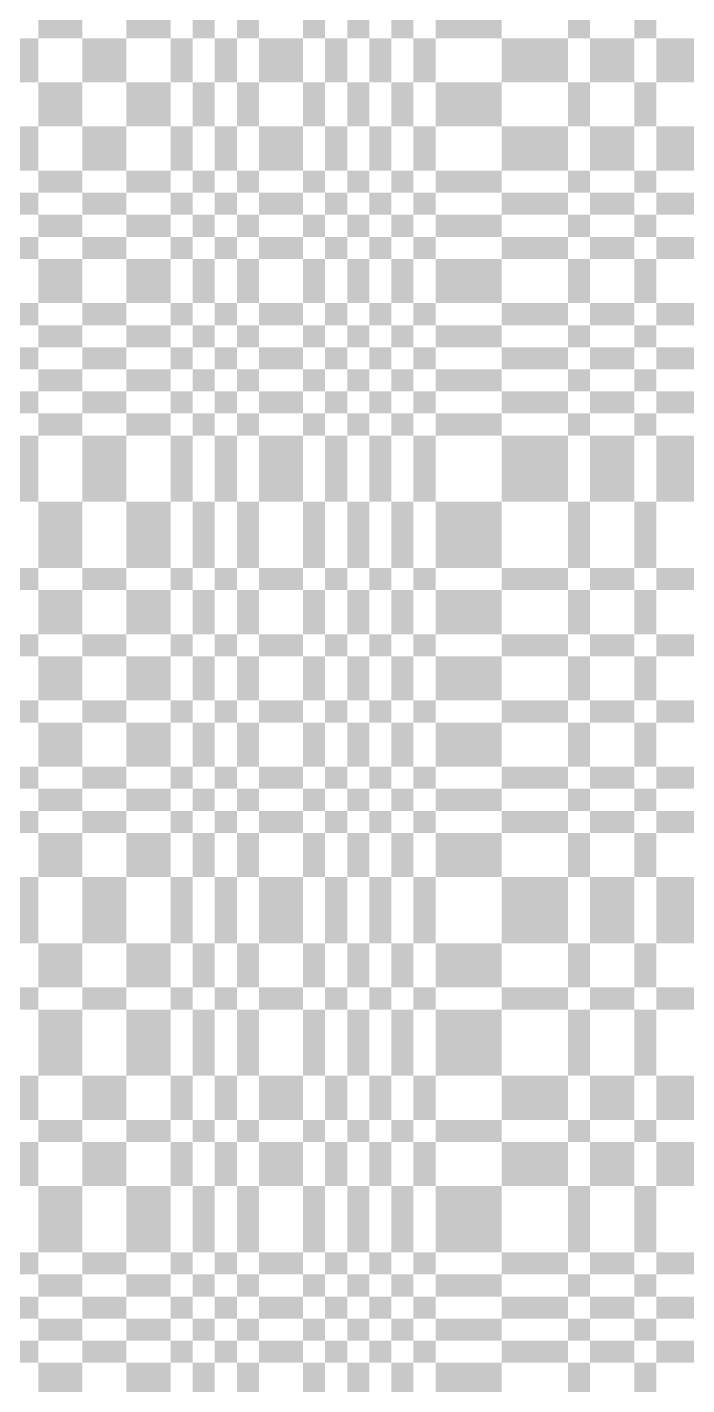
# Model space of a CAD drawing. Extents: x 0 to 200, y 0 to 200.
# Drawn here: x 99.8 to 111.75, y 75.6 to 100.2 of the extents above; entities that cross this region are included whole.
import ezdxf

# ---------------------------------------------------------------- set-up
doc = ezdxf.new("R2010")
doc.units = 0

msp = doc.modelspace()

# ---------------------------------------------------------------- linework, layer by layer
at = {"layer": 'CHROME'}
for points in [[(100, 100), (100.8, 100), (100, 100.4), (100.8, 100.4)], [(101.6, 100), (102.4, 100), (101.6, 100.4), (102.4, 100.4)], [(102.8, 100), (103.2, 100), (102.8, 100.4), (103.2, 100.4)], [(103.6, 100), (104, 100), (103.6, 100.4), (104, 100.4)], [(104.8, 100), (105.2, 100), (104.8, 100.4), (105.2, 100.4)], [(105.6, 100), (106, 100), (105.6, 100.4), (106, 100.4)], [(106.4, 100), (106.8, 100), (106.4, 100.4), (106.8, 100.4)], [(107.2, 100), (108.4, 100), (107.2, 100.4), (108.4, 100.4)], [(109.6, 100), (110, 100), (109.6, 100.4), (110, 100.4)], [(110.8, 100), (111.2, 100), (110.8, 100.4), (111.2, 100.4)], [(99.6, 99.2), (100, 99.2), (99.6, 100), (100, 100)], [(100.8, 99.2), (101.6, 99.2), (100.8, 100), (101.6, 100)], [(102.4, 99.2), (102.8, 99.2), (102.4, 100), (102.8, 100)], [(103.2, 99.2), (103.6, 99.2), (103.2, 100), (103.6, 100)], [(104, 99.2), (104.8, 99.2), (104, 100), (104.8, 100)], [(105.2, 99.2), (105.6, 99.2), (105.2, 100), (105.6, 100)], [(106, 99.2), (106.4, 99.2), (106, 100), (106.4, 100)], [(106.8, 99.2), (107.2, 99.2), (106.8, 100), (107.2, 100)], [(108.4, 99.2), (109.6, 99.2), (108.4, 100), (109.6, 100)], [(110, 99.2), (110.8, 99.2), (110, 100), (110.8, 100)], [(111.2, 99.2), (112, 99.2), (111.2, 100), (112, 100)], [(100, 98.4), (100.8, 98.4), (100, 99.2), (100.8, 99.2)], [(101.6, 98.4), (102.4, 98.4), (101.6, 99.2), (102.4, 99.2)], [(102.8, 98.4), (103.2, 98.4), (102.8, 99.2), (103.2, 99.2)], [(103.6, 98.4), (104, 98.4), (103.6, 99.2), (104, 99.2)], [(104.8, 98.4), (105.2, 98.4), (104.8, 99.2), (105.2, 99.2)], [(105.6, 98.4), (106, 98.4), (105.6, 99.2), (106, 99.2)], [(106.4, 98.4), (106.8, 98.4), (106.4, 99.2), (106.8, 99.2)], [(107.2, 98.4), (108.4, 98.4), (107.2, 99.2), (108.4, 99.2)], [(109.6, 98.4), (110, 98.4), (109.6, 99.2), (110, 99.2)], [(110.8, 98.4), (111.2, 98.4), (110.8, 99.2), (111.2, 99.2)], [(99.6, 97.6), (100, 97.6), (99.6, 98.4), (100, 98.4)], [(100.8, 97.6), (101.6, 97.6), (100.8, 98.4), (101.6, 98.4)], [(102.4, 97.6), (102.8, 97.6), (102.4, 98.4), (102.8, 98.4)], [(103.2, 97.6), (103.6, 97.6), (103.2, 98.4), (103.6, 98.4)], [(104, 97.6), (104.8, 97.6), (104, 98.4), (104.8, 98.4)], [(105.2, 97.6), (105.6, 97.6), (105.2, 98.4), (105.6, 98.4)], [(106, 97.6), (106.4, 97.6), (106, 98.4), (106.4, 98.4)], [(106.8, 97.6), (107.2, 97.6), (106.8, 98.4), (107.2, 98.4)], [(108.4, 97.6), (109.6, 97.6), (108.4, 98.4), (109.6, 98.4)], [(110, 97.6), (110.8, 97.6), (110, 98.4), (110.8, 98.4)], [(111.2, 97.6), (112, 97.6), (111.2, 98.4), (112, 98.4)], [(100, 97.2), (100.8, 97.2), (100, 97.6), (100.8, 97.6)], [(101.6, 97.2), (102.4, 97.2), (101.6, 97.6), (102.4, 97.6)], [(102.8, 97.2), (103.2, 97.2), (102.8, 97.6), (103.2, 97.6)], [(103.6, 97.2), (104, 97.2), (103.6, 97.6), (104, 97.6)], [(104.8, 97.2), (105.2, 97.2), (104.8, 97.6), (105.2, 97.6)], [(105.6, 97.2), (106, 97.2), (105.6, 97.6), (106, 97.6)], [(106.4, 97.2), (106.8, 97.2), (106.4, 97.6), (106.8, 97.6)], [(107.2, 97.2), (108.4, 97.2), (107.2, 97.6), (108.4, 97.6)], [(109.6, 97.2), (110, 97.2), (109.6, 97.6), (110, 97.6)], [(110.8, 97.2), (111.2, 97.2), (110.8, 97.6), (111.2, 97.6)], [(99.6, 96.8), (100, 96.8), (99.6, 97.2), (100, 97.2)], [(100.8, 96.8), (101.6, 96.8), (100.8, 97.2), (101.6, 97.2)], [(102.4, 96.8), (102.8, 96.8), (102.4, 97.2), (102.8, 97.2)], [(103.2, 96.8), (103.6, 96.8), (103.2, 97.2), (103.6, 97.2)], [(104, 96.8), (104.8, 96.8), (104, 97.2), (104.8, 97.2)], [(105.2, 96.8), (105.6, 96.8), (105.2, 97.2), (105.6, 97.2)], [(106, 96.8), (106.4, 96.8), (106, 97.2), (106.4, 97.2)], [(106.8, 96.8), (107.2, 96.8), (106.8, 97.2), (107.2, 97.2)], [(108.4, 96.8), (109.6, 96.8), (108.4, 97.2), (109.6, 97.2)], [(110, 96.8), (110.8, 96.8), (110, 97.2), (110.8, 97.2)], [(111.2, 96.8), (112, 96.8), (111.2, 97.2), (112, 97.2)], [(100, 96.4), (100.8, 96.4), (100, 96.8), (100.8, 96.8)], [(101.6, 96.4), (102.4, 96.4), (101.6, 96.8), (102.4, 96.8)], [(102.8, 96.4), (103.2, 96.4), (102.8, 96.8), (103.2, 96.8)], [(103.6, 96.4), (104, 96.4), (103.6, 96.8), (104, 96.8)], [(104.8, 96.4), (105.2, 96.4), (104.8, 96.8), (105.2, 96.8)], [(105.6, 96.4), (106, 96.4), (105.6, 96.8), (106, 96.8)], [(106.4, 96.4), (106.8, 96.4), (106.4, 96.8), (106.8, 96.8)], [(107.2, 96.4), (108.4, 96.4), (107.2, 96.8), (108.4, 96.8)], [(109.6, 96.4), (110, 96.4), (109.6, 96.8), (110, 96.8)], [(110.8, 96.4), (111.2, 96.4), (110.8, 96.8), (111.2, 96.8)], [(99.6, 96), (100, 96), (99.6, 96.4), (100, 96.4)], [(100.8, 96), (101.6, 96), (100.8, 96.4), (101.6, 96.4)], [(102.4, 96), (102.8, 96), (102.4, 96.4), (102.8, 96.4)], [(103.2, 96), (103.6, 96), (103.2, 96.4), (103.6, 96.4)], [(104, 96), (104.8, 96), (104, 96.4), (104.8, 96.4)], [(105.2, 96), (105.6, 96), (105.2, 96.4), (105.6, 96.4)], [(106, 96), (106.4, 96), (106, 96.4), (106.4, 96.4)], [(106.8, 96), (107.2, 96), (106.8, 96.4), (107.2, 96.4)], [(108.4, 96), (109.6, 96), (108.4, 96.4), (109.6, 96.4)], [(110, 96), (110.8, 96), (110, 96.4), (110.8, 96.4)], [(111.2, 96), (112, 96), (111.2, 96.4), (112, 96.4)], [(100, 95.2), (100.8, 95.2), (100, 96), (100.8, 96)], [(101.6, 95.2), (102.4, 95.2), (101.6, 96), (102.4, 96)], [(102.8, 95.2), (103.2, 95.2), (102.8, 96), (103.2, 96)], [(103.6, 95.2), (104, 95.2), (103.6, 96), (104, 96)], [(104.8, 95.2), (105.2, 95.2), (104.8, 96), (105.2, 96)], [(105.6, 95.2), (106, 95.2), (105.6, 96), (106, 96)], [(106.4, 95.2), (106.8, 95.2), (106.4, 96), (106.8, 96)], [(107.2, 95.2), (108.4, 95.2), (107.2, 96), (108.4, 96)], [(109.6, 95.2), (110, 95.2), (109.6, 96), (110, 96)], [(110.8, 95.2), (111.2, 95.2), (110.8, 96), (111.2, 96)], [(99.6, 94.8), (100, 94.8), (99.6, 95.2), (100, 95.2)], [(100.8, 94.8), (101.6, 94.8), (100.8, 95.2), (101.6, 95.2)], [(102.4, 94.8), (102.8, 94.8), (102.4, 95.2), (102.8, 95.2)], [(103.2, 94.8), (103.6, 94.8), (103.2, 95.2), (103.6, 95.2)], [(104, 94.8), (104.8, 94.8), (104, 95.2), (104.8, 95.2)], [(105.2, 94.8), (105.6, 94.8), (105.2, 95.2), (105.6, 95.2)], [(106, 94.8), (106.4, 94.8), (106, 95.2), (106.4, 95.2)], [(106.8, 94.8), (107.2, 94.8), (106.8, 95.2), (107.2, 95.2)], [(108.4, 94.8), (109.6, 94.8), (108.4, 95.2), (109.6, 95.2)], [(110, 94.8), (110.8, 94.8), (110, 95.2), (110.8, 95.2)], [(111.2, 94.8), (112, 94.8), (111.2, 95.2), (112, 95.2)], [(100, 94.4), (100.8, 94.4), (100, 94.8), (100.8, 94.8)], [(101.6, 94.4), (102.4, 94.4), (101.6, 94.8), (102.4, 94.8)], [(102.8, 94.4), (103.2, 94.4), (102.8, 94.8), (103.2, 94.8)], [(103.6, 94.4), (104, 94.4), (103.6, 94.8), (104, 94.8)], [(104.8, 94.4), (105.2, 94.4), (104.8, 94.8), (105.2, 94.8)], [(105.6, 94.4), (106, 94.4), (105.6, 94.8), (106, 94.8)], [(106.4, 94.4), (106.8, 94.4), (106.4, 94.8), (106.8, 94.8)], [(107.2, 94.4), (108.4, 94.4), (107.2, 94.8), (108.4, 94.8)], [(109.6, 94.4), (110, 94.4), (109.6, 94.8), (110, 94.8)], [(110.8, 94.4), (111.2, 94.4), (110.8, 94.8), (111.2, 94.8)], [(99.6, 94), (100, 94), (99.6, 94.4), (100, 94.4)], [(100.8, 94), (101.6, 94), (100.8, 94.4), (101.6, 94.4)], [(102.4, 94), (102.8, 94), (102.4, 94.4), (102.8, 94.4)], [(103.2, 94), (103.6, 94), (103.2, 94.4), (103.6, 94.4)], [(104, 94), (104.8, 94), (104, 94.4), (104.8, 94.4)], [(105.2, 94), (105.6, 94), (105.2, 94.4), (105.6, 94.4)], [(106, 94), (106.4, 94), (106, 94.4), (106.4, 94.4)], [(106.8, 94), (107.2, 94), (106.8, 94.4), (107.2, 94.4)], [(108.4, 94), (109.6, 94), (108.4, 94.4), (109.6, 94.4)], [(110, 94), (110.8, 94), (110, 94.4), (110.8, 94.4)], [(111.2, 94), (112, 94), (111.2, 94.4), (112, 94.4)], [(100, 93.6), (100.8, 93.6), (100, 94), (100.8, 94)], [(101.6, 93.6), (102.4, 93.6), (101.6, 94), (102.4, 94)], [(102.8, 93.6), (103.2, 93.6), (102.8, 94), (103.2, 94)], [(103.6, 93.6), (104, 93.6), (103.6, 94), (104, 94)], [(104.8, 93.6), (105.2, 93.6), (104.8, 94), (105.2, 94)], [(105.6, 93.6), (106, 93.6), (105.6, 94), (106, 94)], [(106.4, 93.6), (106.8, 93.6), (106.4, 94), (106.8, 94)], [(107.2, 93.6), (108.4, 93.6), (107.2, 94), (108.4, 94)], [(109.6, 93.6), (110, 93.6), (109.6, 94), (110, 94)], [(110.8, 93.6), (111.2, 93.6), (110.8, 94), (111.2, 94)], [(99.6, 93.2), (100, 93.2), (99.6, 93.6), (100, 93.6)], [(100.8, 93.2), (101.6, 93.2), (100.8, 93.6), (101.6, 93.6)], [(102.4, 93.2), (102.8, 93.2), (102.4, 93.6), (102.8, 93.6)], [(103.2, 93.2), (103.6, 93.2), (103.2, 93.6), (103.6, 93.6)], [(104, 93.2), (104.8, 93.2), (104, 93.6), (104.8, 93.6)], [(105.2, 93.2), (105.6, 93.2), (105.2, 93.6), (105.6, 93.6)], [(106, 93.2), (106.4, 93.2), (106, 93.6), (106.4, 93.6)], [(106.8, 93.2), (107.2, 93.2), (106.8, 93.6), (107.2, 93.6)], [(108.4, 93.2), (109.6, 93.2), (108.4, 93.6), (109.6, 93.6)], [(110, 93.2), (110.8, 93.2), (110, 93.6), (110.8, 93.6)], [(111.2, 93.2), (112, 93.2), (111.2, 93.6), (112, 93.6)], [(100, 92.8), (100.8, 92.8), (100, 93.2), (100.8, 93.2)], [(101.6, 92.8), (102.4, 92.8), (101.6, 93.2), (102.4, 93.2)], [(102.8, 92.8), (103.2, 92.8), (102.8, 93.2), (103.2, 93.2)], [(103.6, 92.8), (104, 92.8), (103.6, 93.2), (104, 93.2)], [(104.8, 92.8), (105.2, 92.8), (104.8, 93.2), (105.2, 93.2)], [(105.6, 92.8), (106, 92.8), (105.6, 93.2), (106, 93.2)], [(106.4, 92.8), (106.8, 92.8), (106.4, 93.2), (106.8, 93.2)], [(107.2, 92.8), (108.4, 92.8), (107.2, 93.2), (108.4, 93.2)], [(109.6, 92.8), (110, 92.8), (109.6, 93.2), (110, 93.2)], [(110.8, 92.8), (111.2, 92.8), (110.8, 93.2), (111.2, 93.2)], [(99.6, 91.6), (100, 91.6), (99.6, 92.8), (100, 92.8)], [(100.8, 91.6), (101.6, 91.6), (100.8, 92.8), (101.6, 92.8)], [(102.4, 91.6), (102.8, 91.6), (102.4, 92.8), (102.8, 92.8)], [(103.2, 91.6), (103.6, 91.6), (103.2, 92.8), (103.6, 92.8)], [(104, 91.6), (104.8, 91.6), (104, 92.8), (104.8, 92.8)], [(105.2, 91.6), (105.6, 91.6), (105.2, 92.8), (105.6, 92.8)], [(106, 91.6), (106.4, 91.6), (106, 92.8), (106.4, 92.8)], [(106.8, 91.6), (107.2, 91.6), (106.8, 92.8), (107.2, 92.8)], [(108.4, 91.6), (109.6, 91.6), (108.4, 92.8), (109.6, 92.8)], [(110, 91.6), (110.8, 91.6), (110, 92.8), (110.8, 92.8)], [(111.2, 91.6), (112, 91.6), (111.2, 92.8), (112, 92.8)], [(100, 90.4), (100.8, 90.4), (100, 91.6), (100.8, 91.6)], [(101.6, 90.4), (102.4, 90.4), (101.6, 91.6), (102.4, 91.6)], [(102.8, 90.4), (103.2, 90.4), (102.8, 91.6), (103.2, 91.6)], [(103.6, 90.4), (104, 90.4), (103.6, 91.6), (104, 91.6)], [(104.8, 90.4), (105.2, 90.4), (104.8, 91.6), (105.2, 91.6)], [(105.6, 90.4), (106, 90.4), (105.6, 91.6), (106, 91.6)], [(106.4, 90.4), (106.8, 90.4), (106.4, 91.6), (106.8, 91.6)], [(107.2, 90.4), (108.4, 90.4), (107.2, 91.6), (108.4, 91.6)], [(109.6, 90.4), (110, 90.4), (109.6, 91.6), (110, 91.6)], [(110.8, 90.4), (111.2, 90.4), (110.8, 91.6), (111.2, 91.6)], [(99.6, 90), (100, 90), (99.6, 90.4), (100, 90.4)], [(100.8, 90), (101.6, 90), (100.8, 90.4), (101.6, 90.4)], [(102.4, 90), (102.8, 90), (102.4, 90.4), (102.8, 90.4)], [(103.2, 90), (103.6, 90), (103.2, 90.4), (103.6, 90.4)], [(104, 90), (104.8, 90), (104, 90.4), (104.8, 90.4)], [(105.2, 90), (105.6, 90), (105.2, 90.4), (105.6, 90.4)], [(106, 90), (106.4, 90), (106, 90.4), (106.4, 90.4)], [(106.8, 90), (107.2, 90), (106.8, 90.4), (107.2, 90.4)], [(108.4, 90), (109.6, 90), (108.4, 90.4), (109.6, 90.4)], [(110, 90), (110.8, 90), (110, 90.4), (110.8, 90.4)], [(111.2, 90), (112, 90), (111.2, 90.4), (112, 90.4)], [(100, 89.2), (100.8, 89.2), (100, 90), (100.8, 90)], [(101.6, 89.2), (102.4, 89.2), (101.6, 90), (102.4, 90)], [(102.8, 89.2), (103.2, 89.2), (102.8, 90), (103.2, 90)], [(103.6, 89.2), (104, 89.2), (103.6, 90), (104, 90)], [(104.8, 89.2), (105.2, 89.2), (104.8, 90), (105.2, 90)], [(105.6, 89.2), (106, 89.2), (105.6, 90), (106, 90)], [(106.4, 89.2), (106.8, 89.2), (106.4, 90), (106.8, 90)], [(107.2, 89.2), (108.4, 89.2), (107.2, 90), (108.4, 90)], [(109.6, 89.2), (110, 89.2), (109.6, 90), (110, 90)], [(110.8, 89.2), (111.2, 89.2), (110.8, 90), (111.2, 90)], [(99.6, 88.8), (100, 88.8), (99.6, 89.2), (100, 89.2)], [(100.8, 88.8), (101.6, 88.8), (100.8, 89.2), (101.6, 89.2)], [(102.4, 88.8), (102.8, 88.8), (102.4, 89.2), (102.8, 89.2)], [(103.2, 88.8), (103.6, 88.8), (103.2, 89.2), (103.6, 89.2)], [(104, 88.8), (104.8, 88.8), (104, 89.2), (104.8, 89.2)], [(105.2, 88.8), (105.6, 88.8), (105.2, 89.2), (105.6, 89.2)], [(106, 88.8), (106.4, 88.8), (106, 89.2), (106.4, 89.2)], [(106.8, 88.8), (107.2, 88.8), (106.8, 89.2), (107.2, 89.2)], [(108.4, 88.8), (109.6, 88.8), (108.4, 89.2), (109.6, 89.2)], [(110, 88.8), (110.8, 88.8), (110, 89.2), (110.8, 89.2)], [(111.2, 88.8), (112, 88.8), (111.2, 89.2), (112, 89.2)], [(100, 88), (100.8, 88), (100, 88.8), (100.8, 88.8)], [(101.6, 88), (102.4, 88), (101.6, 88.8), (102.4, 88.8)], [(102.8, 88), (103.2, 88), (102.8, 88.8), (103.2, 88.8)], [(103.6, 88), (104, 88), (103.6, 88.8), (104, 88.8)], [(104.8, 88), (105.2, 88), (104.8, 88.8), (105.2, 88.8)], [(105.6, 88), (106, 88), (105.6, 88.8), (106, 88.8)], [(106.4, 88), (106.8, 88), (106.4, 88.8), (106.8, 88.8)], [(107.2, 88), (108.4, 88), (107.2, 88.8), (108.4, 88.8)], [(109.6, 88), (110, 88), (109.6, 88.8), (110, 88.8)], [(110.8, 88), (111.2, 88), (110.8, 88.8), (111.2, 88.8)], [(99.6, 87.6), (100, 87.6), (99.6, 88), (100, 88)], [(100.8, 87.6), (101.6, 87.6), (100.8, 88), (101.6, 88)], [(102.4, 87.6), (102.8, 87.6), (102.4, 88), (102.8, 88)], [(103.2, 87.6), (103.6, 87.6), (103.2, 88), (103.6, 88)], [(104, 87.6), (104.8, 87.6), (104, 88), (104.8, 88)], [(105.2, 87.6), (105.6, 87.6), (105.2, 88), (105.6, 88)], [(106, 87.6), (106.4, 87.6), (106, 88), (106.4, 88)], [(106.8, 87.6), (107.2, 87.6), (106.8, 88), (107.2, 88)], [(108.4, 87.6), (109.6, 87.6), (108.4, 88), (109.6, 88)], [(110, 87.6), (110.8, 87.6), (110, 88), (110.8, 88)], [(111.2, 87.6), (112, 87.6), (111.2, 88), (112, 88)], [(100, 86.8), (100.8, 86.8), (100, 87.6), (100.8, 87.6)], [(101.6, 86.8), (102.4, 86.8), (101.6, 87.6), (102.4, 87.6)], [(102.8, 86.8), (103.2, 86.8), (102.8, 87.6), (103.2, 87.6)], [(103.6, 86.8), (104, 86.8), (103.6, 87.6), (104, 87.6)], [(104.8, 86.8), (105.2, 86.8), (104.8, 87.6), (105.2, 87.6)], [(105.6, 86.8), (106, 86.8), (105.6, 87.6), (106, 87.6)], [(106.4, 86.8), (106.8, 86.8), (106.4, 87.6), (106.8, 87.6)], [(107.2, 86.8), (108.4, 86.8), (107.2, 87.6), (108.4, 87.6)], [(109.6, 86.8), (110, 86.8), (109.6, 87.6), (110, 87.6)], [(110.8, 86.8), (111.2, 86.8), (110.8, 87.6), (111.2, 87.6)], [(99.6, 86.4), (100, 86.4), (99.6, 86.8), (100, 86.8)], [(100.8, 86.4), (101.6, 86.4), (100.8, 86.8), (101.6, 86.8)], [(102.4, 86.4), (102.8, 86.4), (102.4, 86.8), (102.8, 86.8)], [(103.2, 86.4), (103.6, 86.4), (103.2, 86.8), (103.6, 86.8)], [(104, 86.4), (104.8, 86.4), (104, 86.8), (104.8, 86.8)], [(105.2, 86.4), (105.6, 86.4), (105.2, 86.8), (105.6, 86.8)], [(106, 86.4), (106.4, 86.4), (106, 86.8), (106.4, 86.8)], [(106.8, 86.4), (107.2, 86.4), (106.8, 86.8), (107.2, 86.8)], [(108.4, 86.4), (109.6, 86.4), (108.4, 86.8), (109.6, 86.8)], [(110, 86.4), (110.8, 86.4), (110, 86.8), (110.8, 86.8)], [(111.2, 86.4), (112, 86.4), (111.2, 86.8), (112, 86.8)], [(100, 86), (100.8, 86), (100, 86.4), (100.8, 86.4)], [(101.6, 86), (102.4, 86), (101.6, 86.4), (102.4, 86.4)], [(102.8, 86), (103.2, 86), (102.8, 86.4), (103.2, 86.4)], [(103.6, 86), (104, 86), (103.6, 86.4), (104, 86.4)], [(104.8, 86), (105.2, 86), (104.8, 86.4), (105.2, 86.4)], [(105.6, 86), (106, 86), (105.6, 86.4), (106, 86.4)], [(106.4, 86), (106.8, 86), (106.4, 86.4), (106.8, 86.4)], [(107.2, 86), (108.4, 86), (107.2, 86.4), (108.4, 86.4)], [(109.6, 86), (110, 86), (109.6, 86.4), (110, 86.4)], [(110.8, 86), (111.2, 86), (110.8, 86.4), (111.2, 86.4)], [(99.6, 85.6), (100, 85.6), (99.6, 86), (100, 86)], [(100.8, 85.6), (101.6, 85.6), (100.8, 86), (101.6, 86)], [(102.4, 85.6), (102.8, 85.6), (102.4, 86), (102.8, 86)], [(103.2, 85.6), (103.6, 85.6), (103.2, 86), (103.6, 86)], [(104, 85.6), (104.8, 85.6), (104, 86), (104.8, 86)], [(105.2, 85.6), (105.6, 85.6), (105.2, 86), (105.6, 86)], [(106, 85.6), (106.4, 85.6), (106, 86), (106.4, 86)], [(106.8, 85.6), (107.2, 85.6), (106.8, 86), (107.2, 86)], [(108.4, 85.6), (109.6, 85.6), (108.4, 86), (109.6, 86)], [(110, 85.6), (110.8, 85.6), (110, 86), (110.8, 86)], [(111.2, 85.6), (112, 85.6), (111.2, 86), (112, 86)], [(100, 84.8), (100.8, 84.8), (100, 85.6), (100.8, 85.6)], [(101.6, 84.8), (102.4, 84.8), (101.6, 85.6), (102.4, 85.6)], [(102.8, 84.8), (103.2, 84.8), (102.8, 85.6), (103.2, 85.6)], [(103.6, 84.8), (104, 84.8), (103.6, 85.6), (104, 85.6)], [(104.8, 84.8), (105.2, 84.8), (104.8, 85.6), (105.2, 85.6)], [(105.6, 84.8), (106, 84.8), (105.6, 85.6), (106, 85.6)], [(106.4, 84.8), (106.8, 84.8), (106.4, 85.6), (106.8, 85.6)], [(107.2, 84.8), (108.4, 84.8), (107.2, 85.6), (108.4, 85.6)], [(109.6, 84.8), (110, 84.8), (109.6, 85.6), (110, 85.6)], [(110.8, 84.8), (111.2, 84.8), (110.8, 85.6), (111.2, 85.6)], [(99.6, 83.6), (100, 83.6), (99.6, 84.8), (100, 84.8)], [(100.8, 83.6), (101.6, 83.6), (100.8, 84.8), (101.6, 84.8)], [(102.4, 83.6), (102.8, 83.6), (102.4, 84.8), (102.8, 84.8)], [(103.2, 83.6), (103.6, 83.6), (103.2, 84.8), (103.6, 84.8)], [(104, 83.6), (104.8, 83.6), (104, 84.8), (104.8, 84.8)], [(105.2, 83.6), (105.6, 83.6), (105.2, 84.8), (105.6, 84.8)], [(106, 83.6), (106.4, 83.6), (106, 84.8), (106.4, 84.8)], [(106.8, 83.6), (107.2, 83.6), (106.8, 84.8), (107.2, 84.8)], [(108.4, 83.6), (109.6, 83.6), (108.4, 84.8), (109.6, 84.8)], [(110, 83.6), (110.8, 83.6), (110, 84.8), (110.8, 84.8)], [(111.2, 83.6), (112, 83.6), (111.2, 84.8), (112, 84.8)], [(100, 82.8), (100.8, 82.8), (100, 83.6), (100.8, 83.6)], [(101.6, 82.8), (102.4, 82.8), (101.6, 83.6), (102.4, 83.6)], [(102.8, 82.8), (103.2, 82.8), (102.8, 83.6), (103.2, 83.6)], [(103.6, 82.8), (104, 82.8), (103.6, 83.6), (104, 83.6)], [(104.8, 82.8), (105.2, 82.8), (104.8, 83.6), (105.2, 83.6)], [(105.6, 82.8), (106, 82.8), (105.6, 83.6), (106, 83.6)], [(106.4, 82.8), (106.8, 82.8), (106.4, 83.6), (106.8, 83.6)], [(107.2, 82.8), (108.4, 82.8), (107.2, 83.6), (108.4, 83.6)], [(109.6, 82.8), (110, 82.8), (109.6, 83.6), (110, 83.6)], [(110.8, 82.8), (111.2, 82.8), (110.8, 83.6), (111.2, 83.6)], [(99.6, 82.4), (100, 82.4), (99.6, 82.8), (100, 82.8)], [(100.8, 82.4), (101.6, 82.4), (100.8, 82.8), (101.6, 82.8)], [(102.4, 82.4), (102.8, 82.4), (102.4, 82.8), (102.8, 82.8)], [(103.2, 82.4), (103.6, 82.4), (103.2, 82.8), (103.6, 82.8)], [(104, 82.4), (104.8, 82.4), (104, 82.8), (104.8, 82.8)], [(105.2, 82.4), (105.6, 82.4), (105.2, 82.8), (105.6, 82.8)], [(106, 82.4), (106.4, 82.4), (106, 82.8), (106.4, 82.8)], [(106.8, 82.4), (107.2, 82.4), (106.8, 82.8), (107.2, 82.8)], [(108.4, 82.4), (109.6, 82.4), (108.4, 82.8), (109.6, 82.8)], [(110, 82.4), (110.8, 82.4), (110, 82.8), (110.8, 82.8)], [(111.2, 82.4), (112, 82.4), (111.2, 82.8), (112, 82.8)], [(100, 81.2), (100.8, 81.2), (100, 82.4), (100.8, 82.4)], [(101.6, 81.2), (102.4, 81.2), (101.6, 82.4), (102.4, 82.4)], [(102.8, 81.2), (103.2, 81.2), (102.8, 82.4), (103.2, 82.4)], [(103.6, 81.2), (104, 81.2), (103.6, 82.4), (104, 82.4)], [(104.8, 81.2), (105.2, 81.2), (104.8, 82.4), (105.2, 82.4)], [(105.6, 81.2), (106, 81.2), (105.6, 82.4), (106, 82.4)], [(106.4, 81.2), (106.8, 81.2), (106.4, 82.4), (106.8, 82.4)], [(107.2, 81.2), (108.4, 81.2), (107.2, 82.4), (108.4, 82.4)], [(109.6, 81.2), (110, 81.2), (109.6, 82.4), (110, 82.4)], [(110.8, 81.2), (111.2, 81.2), (110.8, 82.4), (111.2, 82.4)], [(99.6, 80.4), (100, 80.4), (99.6, 81.2), (100, 81.2)], [(100.8, 80.4), (101.6, 80.4), (100.8, 81.2), (101.6, 81.2)], [(102.4, 80.4), (102.8, 80.4), (102.4, 81.2), (102.8, 81.2)], [(103.2, 80.4), (103.6, 80.4), (103.2, 81.2), (103.6, 81.2)], [(104, 80.4), (104.8, 80.4), (104, 81.2), (104.8, 81.2)], [(105.2, 80.4), (105.6, 80.4), (105.2, 81.2), (105.6, 81.2)], [(106, 80.4), (106.4, 80.4), (106, 81.2), (106.4, 81.2)], [(106.8, 80.4), (107.2, 80.4), (106.8, 81.2), (107.2, 81.2)], [(108.4, 80.4), (109.6, 80.4), (108.4, 81.2), (109.6, 81.2)], [(110, 80.4), (110.8, 80.4), (110, 81.2), (110.8, 81.2)], [(111.2, 80.4), (112, 80.4), (111.2, 81.2), (112, 81.2)], [(100, 80), (100.8, 80), (100, 80.4), (100.8, 80.4)], [(101.6, 80), (102.4, 80), (101.6, 80.4), (102.4, 80.4)], [(102.8, 80), (103.2, 80), (102.8, 80.4), (103.2, 80.4)], [(103.6, 80), (104, 80), (103.6, 80.4), (104, 80.4)], [(104.8, 80), (105.2, 80), (104.8, 80.4), (105.2, 80.4)], [(105.6, 80), (106, 80), (105.6, 80.4), (106, 80.4)], [(106.4, 80), (106.8, 80), (106.4, 80.4), (106.8, 80.4)], [(107.2, 80), (108.4, 80), (107.2, 80.4), (108.4, 80.4)], [(109.6, 80), (110, 80), (109.6, 80.4), (110, 80.4)], [(110.8, 80), (111.2, 80), (110.8, 80.4), (111.2, 80.4)], [(99.6, 79.2), (100, 79.2), (99.6, 80), (100, 80)], [(100.8, 79.2), (101.6, 79.2), (100.8, 80), (101.6, 80)], [(102.4, 79.2), (102.8, 79.2), (102.4, 80), (102.8, 80)], [(103.2, 79.2), (103.6, 79.2), (103.2, 80), (103.6, 80)], [(104, 79.2), (104.8, 79.2), (104, 80), (104.8, 80)], [(105.2, 79.2), (105.6, 79.2), (105.2, 80), (105.6, 80)], [(106, 79.2), (106.4, 79.2), (106, 80), (106.4, 80)], [(106.8, 79.2), (107.2, 79.2), (106.8, 80), (107.2, 80)], [(108.4, 79.2), (109.6, 79.2), (108.4, 80), (109.6, 80)], [(110, 79.2), (110.8, 79.2), (110, 80), (110.8, 80)], [(111.2, 79.2), (112, 79.2), (111.2, 80), (112, 80)], [(100, 78), (100.8, 78), (100, 79.2), (100.8, 79.2)], [(101.6, 78), (102.4, 78), (101.6, 79.2), (102.4, 79.2)], [(102.8, 78), (103.2, 78), (102.8, 79.2), (103.2, 79.2)], [(103.6, 78), (104, 78), (103.6, 79.2), (104, 79.2)], [(104.8, 78), (105.2, 78), (104.8, 79.2), (105.2, 79.2)], [(105.6, 78), (106, 78), (105.6, 79.2), (106, 79.2)], [(106.4, 78), (106.8, 78), (106.4, 79.2), (106.8, 79.2)], [(107.2, 78), (108.4, 78), (107.2, 79.2), (108.4, 79.2)], [(109.6, 78), (110, 78), (109.6, 79.2), (110, 79.2)], [(110.8, 78), (111.2, 78), (110.8, 79.2), (111.2, 79.2)], [(99.6, 77.6), (100, 77.6), (99.6, 78), (100, 78)], [(100.8, 77.6), (101.6, 77.6), (100.8, 78), (101.6, 78)], [(102.4, 77.6), (102.8, 77.6), (102.4, 78), (102.8, 78)], [(103.2, 77.6), (103.6, 77.6), (103.2, 78), (103.6, 78)], [(104, 77.6), (104.8, 77.6), (104, 78), (104.8, 78)], [(105.2, 77.6), (105.6, 77.6), (105.2, 78), (105.6, 78)], [(106, 77.6), (106.4, 77.6), (106, 78), (106.4, 78)], [(106.8, 77.6), (107.2, 77.6), (106.8, 78), (107.2, 78)], [(108.4, 77.6), (109.6, 77.6), (108.4, 78), (109.6, 78)], [(110, 77.6), (110.8, 77.6), (110, 78), (110.8, 78)], [(111.2, 77.6), (112, 77.6), (111.2, 78), (112, 78)], [(100, 77.2), (100.8, 77.2), (100, 77.6), (100.8, 77.6)], [(101.6, 77.2), (102.4, 77.2), (101.6, 77.6), (102.4, 77.6)], [(102.8, 77.2), (103.2, 77.2), (102.8, 77.6), (103.2, 77.6)], [(103.6, 77.2), (104, 77.2), (103.6, 77.6), (104, 77.6)], [(104.8, 77.2), (105.2, 77.2), (104.8, 77.6), (105.2, 77.6)], [(105.6, 77.2), (106, 77.2), (105.6, 77.6), (106, 77.6)], [(106.4, 77.2), (106.8, 77.2), (106.4, 77.6), (106.8, 77.6)], [(107.2, 77.2), (108.4, 77.2), (107.2, 77.6), (108.4, 77.6)], [(109.6, 77.2), (110, 77.2), (109.6, 77.6), (110, 77.6)], [(110.8, 77.2), (111.2, 77.2), (110.8, 77.6), (111.2, 77.6)], [(99.6, 76.8), (100, 76.8), (99.6, 77.2), (100, 77.2)], [(100.8, 76.8), (101.6, 76.8), (100.8, 77.2), (101.6, 77.2)], [(102.4, 76.8), (102.8, 76.8), (102.4, 77.2), (102.8, 77.2)], [(103.2, 76.8), (103.6, 76.8), (103.2, 77.2), (103.6, 77.2)], [(104, 76.8), (104.8, 76.8), (104, 77.2), (104.8, 77.2)], [(105.2, 76.8), (105.6, 76.8), (105.2, 77.2), (105.6, 77.2)], [(106, 76.8), (106.4, 76.8), (106, 77.2), (106.4, 77.2)], [(106.8, 76.8), (107.2, 76.8), (106.8, 77.2), (107.2, 77.2)], [(108.4, 76.8), (109.6, 76.8), (108.4, 77.2), (109.6, 77.2)], [(110, 76.8), (110.8, 76.8), (110, 77.2), (110.8, 77.2)], [(111.2, 76.8), (112, 76.8), (111.2, 77.2), (112, 77.2)], [(100, 76.4), (100.8, 76.4), (100, 76.8), (100.8, 76.8)], [(101.6, 76.4), (102.4, 76.4), (101.6, 76.8), (102.4, 76.8)], [(102.8, 76.4), (103.2, 76.4), (102.8, 76.8), (103.2, 76.8)], [(103.6, 76.4), (104, 76.4), (103.6, 76.8), (104, 76.8)], [(104.8, 76.4), (105.2, 76.4), (104.8, 76.8), (105.2, 76.8)], [(105.6, 76.4), (106, 76.4), (105.6, 76.8), (106, 76.8)], [(106.4, 76.4), (106.8, 76.4), (106.4, 76.8), (106.8, 76.8)], [(107.2, 76.4), (108.4, 76.4), (107.2, 76.8), (108.4, 76.8)], [(109.6, 76.4), (110, 76.4), (109.6, 76.8), (110, 76.8)], [(110.8, 76.4), (111.2, 76.4), (110.8, 76.8), (111.2, 76.8)], [(99.6, 76), (100, 76), (99.6, 76.4), (100, 76.4)], [(100.8, 76), (101.6, 76), (100.8, 76.4), (101.6, 76.4)], [(102.4, 76), (102.8, 76), (102.4, 76.4), (102.8, 76.4)], [(103.2, 76), (103.6, 76), (103.2, 76.4), (103.6, 76.4)], [(104, 76), (104.8, 76), (104, 76.4), (104.8, 76.4)], [(105.2, 76), (105.6, 76), (105.2, 76.4), (105.6, 76.4)], [(106, 76), (106.4, 76), (106, 76.4), (106.4, 76.4)], [(106.8, 76), (107.2, 76), (106.8, 76.4), (107.2, 76.4)], [(108.4, 76), (109.6, 76), (108.4, 76.4), (109.6, 76.4)], [(110, 76), (110.8, 76), (110, 76.4), (110.8, 76.4)], [(111.2, 76), (112, 76), (111.2, 76.4), (112, 76.4)], [(100, 75.2), (100.8, 75.2), (100, 76), (100.8, 76)], [(101.6, 75.2), (102.4, 75.2), (101.6, 76), (102.4, 76)], [(102.8, 75.2), (103.2, 75.2), (102.8, 76), (103.2, 76)], [(103.6, 75.2), (104, 75.2), (103.6, 76), (104, 76)], [(104.8, 75.2), (105.2, 75.2), (104.8, 76), (105.2, 76)], [(105.6, 75.2), (106, 75.2), (105.6, 76), (106, 76)], [(106.4, 75.2), (106.8, 75.2), (106.4, 76), (106.8, 76)], [(107.2, 75.2), (108.4, 75.2), (107.2, 76), (108.4, 76)], [(109.6, 75.2), (110, 75.2), (109.6, 76), (110, 76)], [(110.8, 75.2), (111.2, 75.2), (110.8, 76), (111.2, 76)]]:
    msp.add_solid(points, dxfattribs=at)

doc.saveas('drawing.dxf')
